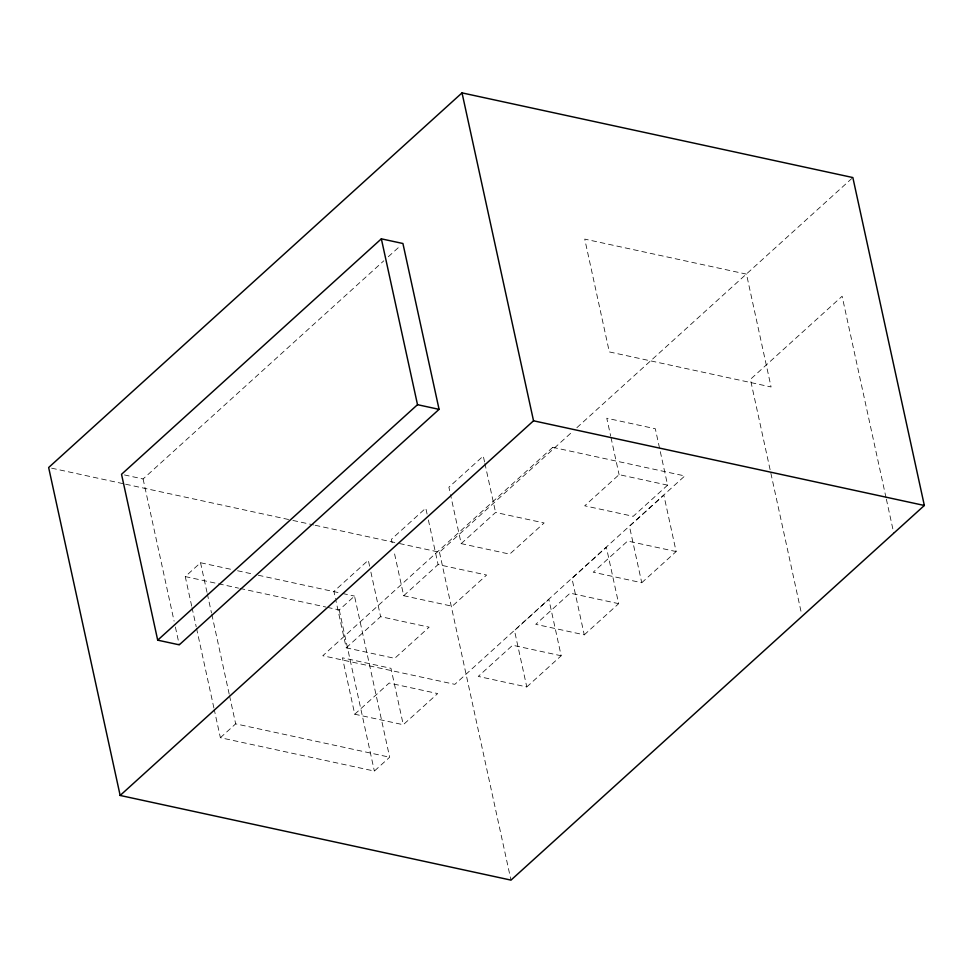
<?xml version="1.0" encoding="UTF-8"?>
<svg xmlns="http://www.w3.org/2000/svg" width="973" height="973" viewBox="0 0 973 973"><rect width="100%" height="100%" fill="white"/><g stroke="black" fill="none" stroke-linecap="round" stroke-linejoin="round"><path stroke-width="0.73" stroke-dasharray="4.87 3.65" d="M124.41 474.933L143.092 478.971L383.8 260.825M388.3 256.75L400.669 245.537M191.705 606.143L185.259 576.588L200.535 562.735L231.635 569.46M327.39 607.371L339.236 609.937L354.525 596.084L389.65 757.213L374.362 771.066L220.385 737.704L214.255 709.621M220.385 737.704L235.673 723.851L389.65 757.213M399.502 543.542L439.468 552.202L572.379 431.732M576.892 427.658L851.728 178.57M346.218 647.823L380.613 616.651L429.129 627.159L394.734 658.332L346.218 647.823L335.855 600.317M403.698 595.719L438.093 564.547L486.622 575.055L452.226 606.228L403.698 595.719L393.992 551.18M461.19 543.615L495.585 512.443L544.102 522.951L509.706 554.124L461.19 543.615L450.511 494.625M354.744 714.218L389.139 683.046L437.668 693.567L403.272 724.727L354.744 714.218L342.447 657.809L390.964 668.317L403.272 724.727M667.612 485.162L619.083 474.642L584.7 505.814L633.216 516.322L667.612 485.162L655.315 428.74L606.787 418.232L610.679 436.05M526.782 686.938L561.166 655.766L548.869 599.344L514.474 630.516L526.782 686.938L478.254 676.417L512.649 645.245L561.166 655.766M584.262 634.834L618.658 603.661L606.361 547.252L571.966 578.424L584.262 634.834L535.746 624.325L570.129 593.153L618.658 603.661M641.754 582.73L676.138 551.557L663.841 495.148L629.446 526.32L641.754 582.73L593.226 572.221L627.621 541.049L676.138 551.557M51.605 468.171L124.155 483.885M125.626 484.213L291.438 520.129M292.909 520.446L313.634 524.934M315.118 525.262L398.018 543.214M237.558 570.75L252.36 573.961M258.283 575.238L341.195 593.202M342.678 593.518L354.525 596.084M185.259 576.588L238.555 588.13M240.039 588.446L325.906 607.055M886.026 497.641L842.119 296.242L750.402 379.361L801.424 613.331M886.354 499.113L893.773 533.18M610.995 437.534L619.083 474.642M484.578 461.968L483.277 456.033L448.894 487.205L450.183 493.141M484.895 463.452L495.585 512.443M439.468 552.202L510.971 880.115M427.086 514.072L425.797 508.137L391.401 539.31L392.691 545.245M428.388 520.008L438.093 564.547M369.606 566.177L368.305 560.229L333.909 591.402L335.539 598.833M370.895 572.112L380.613 616.651M339.236 609.937L374.362 771.066M200.535 562.735L206.981 592.289M207.31 593.773L211.494 612.99M211.822 614.462L229.227 694.284M229.543 695.768L235.673 723.851M192.022 607.626L196.218 626.843M196.534 628.315L213.938 708.137M143.092 478.971L174.094 621.139M175.383 627.062L179.263 644.831M552.749 447.337L322.805 655.741L454.841 684.347L684.797 475.943L552.749 447.337M746.473 274.131L584.737 239.103L609.329 351.922L771.078 386.962L746.473 274.131"/><path stroke-width="1.46" d="M462.029 92.885L48.65 467.526L120.153 795.452L510.971 880.115L924.35 505.474L852.847 177.548L462.029 92.885L533.532 420.798L120.153 795.452M381.355 238.835L121.528 474.301L157.699 640.161L179.263 644.831L439.078 409.353L402.919 243.505L381.355 238.835L417.514 404.683L157.699 640.161M533.532 420.798L924.35 505.474M417.514 404.683L439.078 409.353"/></g></svg>
